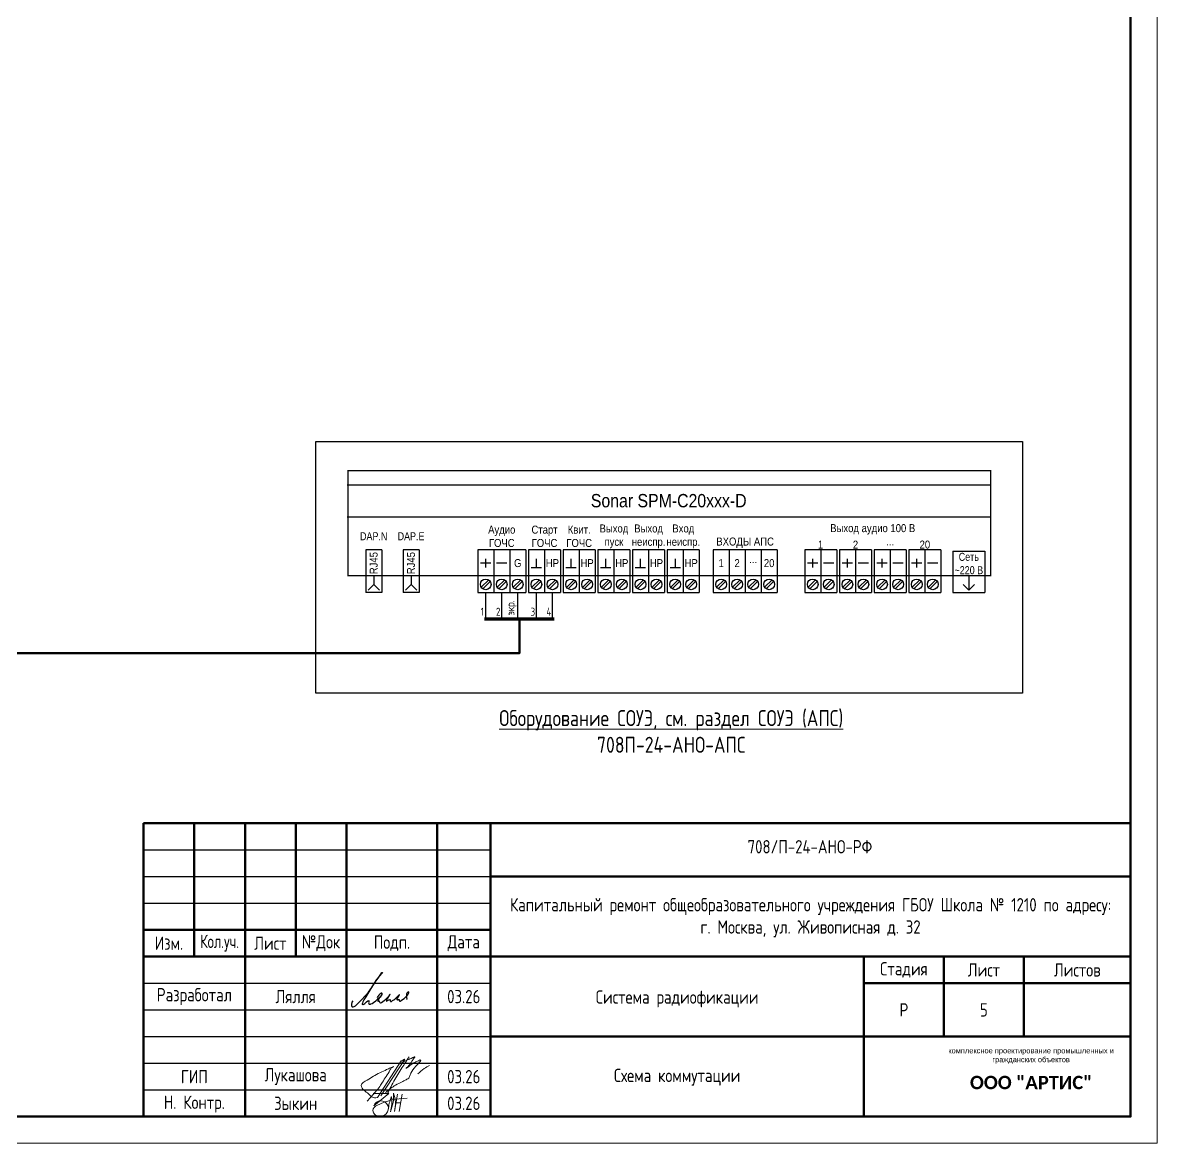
# Model space of a CAD drawing. Header units: millimetres. Extents: x -87434 to 499450, y -468665 to 122144.
# Drawn here: x 185841 to 207107, y 46311 to 67311 of the extents above; entities that cross this region are included whole.
import ezdxf
from ezdxf.enums import TextEntityAlignment as Align

# ---------------------------------------------------------------- set-up
doc = ezdxf.new("R2010")
doc.units = ezdxf.units.MM
doc.linetypes.add('HIDDEN', pattern=[0.375, 0.25, -0.125])
for name, color, linetype in [('__НАДПИСИ', 7, 'Continuous'), ('СОТ', 7, 'Continuous'), ('стена', 20, 'Continuous')]:
    doc.layers.add(name, color=color, linetype=linetype)
for name, color, linetype, lineweight in [('__ФОРМАТ', 7, 'Continuous', 40), ('Text', 7, 'Continuous', 9), ('Подписи', 7, 'Continuous', 13)]:
    doc.layers.add(name, color=color, linetype=linetype, lineweight=lineweight)
doc.layers.add('Границы листа', color=7, linetype='Continuous', lineweight=0, plot=False)
doc.layers.add('ОФ_подписи', color=5, linetype='Continuous', lineweight=13, true_color=0x0000ff)
doc.styles.add('block_kits', font='simplex.shx', dxfattribs={"width": 0.8})
doc.styles.add('Format', font='')
doc.styles.add('GOST 2.304 type A', font='', dxfattribs={"height": 250})
doc.styles.add('ISOCPEUR', font='isocpeur.ttf', dxfattribs={"width": 0.9, "height": 350})
doc.styles.add('RubezhCAD', font='', dxfattribs={"oblique": 10})
doc.styles.get("Standard").update_dxf_attribs({"font": ''})
doc.styles.add('ГОСТ 2.304', font='')
doc.styles.get('Format').set_extended_font_data('GOST type A')
doc.styles.get('GOST 2.304 type A').set_extended_font_data('GOST 2.304 type A')
doc.styles.get('RubezhCAD').set_extended_font_data('GOST type A')
doc.styles.get('Standard').set_extended_font_data('GOST type B')
doc.styles.get('ГОСТ 2.304').set_extended_font_data('GOST 2.304 type A')

# ---------------------------------------------------------------- blocks, each defined once
blk = doc.blocks.new('Sonar SPM-В20xxx')
for p, q in [((-0.12, -2.62), (120.38, -2.62)), ((-0.12, -8.62), (120.38, -8.62)), ((33.33, -14.79), (24.33, -14.79)), ((24.33, -14.79), (24.33, -22.79)), ((27.33, -14.79), (27.33, -22.79)), ((30.33, -14.79), (30.33, -22.79)), ((33.33, -14.79), (33.33, -22.79)), ((33.83, -14.79), (33.83, -22.79)), ((39.83, -14.79), (33.83, -14.79)), ((36.83, -14.79), (36.83, -22.79)), ((39.83, -14.79), (39.83, -22.79)), ((40.33, -14.79), (40.33, -22.79)), ((46.33, -14.79), (40.33, -14.79)), ((43.33, -14.79), (43.33, -22.79)), ((46.33, -14.79), (46.33, -22.79)), ((24.99, -21.84), (26.38, -20.46)), ((25.28, -22.12), (26.66, -20.74)), ((27.99, -21.84), (29.38, -20.46)), ((28.28, -22.12), (29.66, -20.74)), ((30.99, -21.84), (32.38, -20.46)), ((31.28, -22.12), (32.66, -20.74)), ((34.5, -21.84), (35.88, -20.46)), ((34.78, -22.12), (36.16, -20.74)), ((37.5, -21.84), (38.88, -20.46)), ((37.78, -22.12), (39.16, -20.74)), ((41, -21.84), (42.38, -20.46)), ((41.28, -22.12), (42.67, -20.74)), ((44, -21.84), (45.38, -20.46)), ((44.28, -22.12), (45.67, -20.74)), ((24.33, -22.79), (33.33, -22.79)), ((33.83, -22.79), (39.83, -22.79)), ((40.33, -22.79), (46.33, -22.79))]:
    blk.add_line(p, q)
at = {"color": 252}
for p, q in [((6.33, -14.79), (3.33, -14.79)), ((3.33, -14.79), (3.33, -22.79)), ((6.33, -14.79), (6.33, -22.79)), ((13.33, -14.79), (10.33, -14.79)), ((10.33, -14.79), (10.33, -22.79)), ((13.33, -14.79), (13.33, -22.79)), ((46.83, -14.79), (46.83, -22.79)), ((52.83, -14.79), (46.83, -14.79)), ((49.83, -14.79), (49.83, -22.79)), ((52.83, -14.79), (52.83, -22.79)), ((53.33, -14.79), (53.33, -22.79)), ((59.33, -14.79), (53.33, -14.79)), ((56.33, -14.79), (56.33, -22.79)), ((59.33, -14.79), (59.33, -22.79)), ((59.84, -14.79), (59.84, -22.79)), ((65.84, -14.79), (59.84, -14.79)), ((62.84, -14.79), (62.84, -22.79)), ((65.84, -14.79), (65.84, -22.79)), ((68.45, -14.79), (68.45, -22.79)), ((80.45, -14.79), (68.45, -14.79)), ((71.45, -14.79), (71.45, -22.79)), ((74.45, -14.79), (74.45, -22.79)), ((77.45, -14.79), (77.45, -22.79)), ((80.45, -14.79), (80.45, -22.79)), ((85.62, -14.79), (85.62, -22.79)), ((91.62, -14.79), (85.62, -14.79)), ((88.62, -14.79), (88.62, -22.79)), ((91.62, -14.79), (91.62, -22.79)), ((92.12, -14.79), (92.12, -22.79)), ((98.12, -14.79), (92.12, -14.79)), ((95.12, -14.79), (95.12, -22.79)), ((98.12, -14.79), (98.12, -22.79)), ((98.62, -14.79), (98.62, -22.79)), ((104.62, -14.79), (98.62, -14.79)), ((101.62, -14.79), (101.62, -22.79)), ((104.62, -14.79), (104.62, -22.79)), ((105.12, -14.79), (105.12, -22.79)), ((111.12, -14.79), (105.12, -14.79)), ((108.12, -14.79), (108.12, -22.79)), ((111.12, -14.79), (111.12, -22.79)), ((113.38, -15.08), (119.38, -15.08)), ((113.38, -15.08), (113.38, -22.79)), ((119.38, -15.08), (119.38, -22.79)), ((4.83, -19.79), (4.83, -21.29)), ((11.83, -19.79), (11.83, -21.29)), ((47.5, -21.84), (48.88, -20.46)), ((47.78, -22.12), (49.17, -20.74)), ((50.5, -21.84), (51.88, -20.46)), ((50.78, -22.12), (52.17, -20.74)), ((54, -21.84), (55.39, -20.46)), ((54.28, -22.12), (55.67, -20.74)), ((57, -21.84), (58.39, -20.46)), ((57.28, -22.12), (58.67, -20.74)), ((60.5, -21.84), (61.89, -20.46)), ((60.78, -22.12), (62.17, -20.74)), ((63.5, -21.84), (64.89, -20.46)), ((63.78, -22.12), (65.17, -20.74)), ((69.11, -21.84), (70.5, -20.46)), ((69.4, -22.12), (70.78, -20.74)), ((72.11, -21.84), (73.5, -20.46)), ((72.4, -22.12), (73.78, -20.74)), ((75.11, -21.84), (76.5, -20.46)), ((75.4, -22.12), (76.78, -20.74)), ((78.11, -21.84), (79.5, -20.46)), ((78.4, -22.12), (79.78, -20.74)), ((86.28, -21.84), (87.67, -20.46)), ((86.56, -22.12), (87.95, -20.74)), ((89.28, -21.84), (90.67, -20.46)), ((89.56, -22.12), (90.95, -20.74)), ((92.78, -21.84), (94.17, -20.46)), ((93.07, -22.12), (94.45, -20.74)), ((95.78, -21.84), (97.17, -20.46)), ((96.07, -22.12), (97.45, -20.74)), ((99.28, -21.84), (100.67, -20.46)), ((99.57, -22.12), (100.95, -20.74)), ((102.28, -21.84), (103.67, -20.46)), ((102.57, -22.12), (103.95, -20.74)), ((105.79, -21.84), (107.17, -20.46)), ((106.07, -22.12), (107.45, -20.74)), ((108.79, -21.84), (110.17, -20.46)), ((109.07, -22.12), (110.45, -20.74)), ((116.38, -19.79), (116.38, -22.35)), ((6.33, -22.79), (3.33, -22.79)), ((4.83, -21.29), (3.77, -22.35)), ((4.83, -21.29), (5.89, -22.35)), ((13.33, -22.79), (10.33, -22.79)), ((11.83, -21.29), (10.77, -22.35)), ((11.83, -21.29), (12.89, -22.35)), ((46.83, -22.79), (52.83, -22.79)), ((53.33, -22.79), (59.33, -22.79)), ((59.84, -22.79), (65.84, -22.79)), ((68.45, -22.79), (80.45, -22.79)), ((85.62, -22.79), (91.62, -22.79)), ((92.12, -22.79), (98.12, -22.79)), ((98.62, -22.79), (104.62, -22.79)), ((105.12, -22.79), (111.12, -22.79)), ((113.38, -22.79), (119.38, -22.79)), ((116.38, -22.35), (115.31, -21.29)), ((116.38, -22.35), (117.44, -21.29))]:
    blk.add_line(p, q, dxfattribs=at)
at = {"ltscale": 3, "const_width": 0.25}
blk.add_lwpolyline([(120.5, 0), (0, 0), (0, -19.67), (120.5, -19.67)], close=True, dxfattribs=at)
at = {"const_width": 0.25}
for points in [[(25.83, -18.18), (25.83, -16.45)], [(35.33, -18.18), (35.33, -16.45)], [(41.83, -18.18), (41.83, -16.45)], [(24.83, -17.31), (26.83, -17.31)], [(27.83, -17.31), (29.83, -17.31)], [(34.33, -18.18), (36.33, -18.18)], [(40.83, -18.18), (42.83, -18.18)]]:
    blk.add_lwpolyline(points, dxfattribs=at)
at = {"color": 252, "const_width": 0.25}
for points in [[(48.33, -18.18), (48.33, -16.45)], [(54.83, -18.18), (54.83, -16.45)], [(61.34, -18.18), (61.34, -16.45)], [(87.12, -18.18), (87.12, -16.45)], [(93.62, -18.18), (93.62, -16.45)], [(100.12, -18.18), (100.12, -16.45)], [(106.62, -18.18), (106.62, -16.45)], [(47.33, -18.18), (49.33, -18.18)], [(53.83, -18.18), (55.83, -18.18)], [(60.34, -18.18), (62.34, -18.18)], [(86.12, -17.31), (88.12, -17.31)], [(89.12, -17.31), (91.12, -17.31)], [(92.62, -17.31), (94.62, -17.31)], [(95.62, -17.31), (97.62, -17.31)], [(99.12, -17.31), (101.12, -17.31)], [(102.12, -17.31), (104.12, -17.31)], [(105.62, -17.31), (107.62, -17.31)], [(108.62, -17.31), (110.62, -17.31)]]:
    blk.add_lwpolyline(points, dxfattribs=at)
for centre in [(25.83, -21.29), (28.83, -21.29), (31.83, -21.29), (35.33, -21.29), (38.33, -21.29), (41.83, -21.29), (44.83, -21.29)]:
    blk.add_circle(centre, 1)
at = {"color": 252}
for centre in [(48.33, -21.29), (51.33, -21.29), (54.83, -21.29), (57.83, -21.29), (61.34, -21.29), (64.34, -21.29), (69.95, -21.29), (72.95, -21.29), (75.95, -21.29), (78.95, -21.29), (87.12, -21.29), (90.12, -21.29), (93.62, -21.29), (96.62, -21.29), (100.12, -21.29), (103.12, -21.29), (106.62, -21.29), (109.62, -21.29)]:
    blk.add_circle(centre, 1, dxfattribs=at)
at = {"ltscale": 3, "insert": (60.13, -5.62), "char_height": 2.5, "width": 120.5, "attachment_point": 5, "line_spacing_factor": 0.75, "style": 'block_kits'}
blk.add_mtext('{\\fArial|b0|i0|c204|p34;\\W0.85;Sonar SPM-С20xxx-D}', dxfattribs=at)
at = {"layer": 'Text', "ltscale": 3, "char_height": 1.5, "attachment_point": 5, "style": 'block_kits'}
for s, insert, width in [('{\\fArial|b0|i0|c204|p34\\H1.5;\\W0.85;Аудио\\PГОЧС', (28.83, -12.29), 9), ('{\\fArial|b0|i0|c204|p34\\H1.5;\\W0.85;Старт\\PГОЧС', (36.85, -12.29), 6.0448), ('{\\fArial|b0|i0|c204|p34\\H1.5;\\W0.85;Квит.\\PГОЧС', (43.35, -12.29), 6.0448), ('{\\fArial|b0|i0|c204|p34\\H1.5;\\W0.85;G', (31.83, -17.31), 3), ('{\\fArial|b0|i0|c204|p34\\H1.5;\\W0.85;НР', (38.33, -17.31), 3), ('{\\fArial|b0|i0|c204|p34\\H1.5;\\W0.85;НР', (44.83, -17.31), 3)]:
    blk.add_mtext(s, dxfattribs=dict(at, insert=insert, width=width))
at = {"layer": 'Text', "color": 252, "ltscale": 3, "char_height": 1.5, "attachment_point": 5, "style": 'block_kits'}
for s, insert, width in [('{\\fArial|b0|i0|c204|p34\\H1.5;\\W0.85;Выход\\Pпуск', (49.86, -12.29), 6.0448), ('{\\fArial|b0|i0|c204|p34\\H1.5;\\W0.85;Выход\\Pнеиспр.', (56.36, -12.29), 6.0448), ('{\\fArial|b0|i0|c204|p34\\H1.5;\\W0.85;Вход\\Pнеиспр.', (62.86, -12.29), 6.0448), ('{\\fArial|b0|i0|c204|p34\\H1.5;\\W0.8;DAP.N', (4.83, -12.27), 6), ('{\\fArial|b0|i0|c204|p34\\H1.5;\\W0.8;DAP.Е', (11.83, -12.27), 6), ('{\\fArial|b0|i0|c204|p34\\H1.5;\\W0.85;ВХОДЫ АПС', (74.45, -13.48), 12), ('{\\fArial|b0|i0|c204|p34\\H1.5;\\W0.85;1', (88.59, -13.84), 6.0448), ('{\\fArial|b0|i0|c204|p34\\H1.5;\\W0.85;2', (95.14, -13.84), 6.0448), ('{\\fArial|b0|i0|c204|p34\\H1.5;\\W0.85;...', (101.64, -13.25), 6.0448), ('{\\fArial|b0|i0|c204|p34\\H1.5;\\W0.85;20', (108.14, -13.84), 6.0448), ('{\\fArial|b0|i0|c204|p34\\H1.5;\\W0.85;НР', (51.33, -17.31), 3), ('{\\fArial|b0|i0|c204|p34\\H1.5;\\W0.85;НР', (57.83, -17.31), 3), ('{\\fArial|b0|i0|c204|p34\\H1.5;\\W0.85;НР', (64.34, -17.31), 3), ('{\\fArial|b0|i0|c204|p34\\H1.5;\\W0.85;1', (69.95, -17.31), 3), ('{\\fArial|b0|i0|c204|p34\\H1.5;\\W0.85;2', (72.95, -17.31), 3), ('{\\fArial|b0|i0|c204|p34\\H1.5;\\W0.85;20', (78.95, -17.31), 3), ('{\\fArial|b0|i0|c204|p34\\H1.5;\\W0.8;Сеть\\P~220 В', (116.38, -17.39), 6), ('{\\fArial|b0|i0|c204|p34\\H1.5;\\W0.85;...', (75.95, -16.56), 3)]:
    blk.add_mtext(s, dxfattribs=dict(at, insert=insert, width=width))
at = {"layer": 'Text', "color": 252, "ltscale": 3, "insert": (98.37, -10.98), "char_height": 1.5, "width": 25.5038, "attachment_point": 5, "line_spacing_factor": 0.7, "style": 'block_kits'}
blk.add_mtext('{\\fArial|b0|i0|c204|p34\\H1.5;\\W0.85;Выход аудио 100 В', dxfattribs=at)
at = {"layer": 'Text', "color": 252, "ltscale": 3, "char_height": 1.5, "width": 3, "attachment_point": 5, "rotation": 90, "style": 'block_kits'}
for insert in [(4.83, -17.31), (11.83, -17.31)]:
    blk.add_mtext('{\\fArial|b0|i0|c204|p34\\H1.5;\\W0.85;RJ45', dxfattribs=dict(at, insert=insert))
blk = doc.blocks.new('*U1279')
at = {"lineweight": -2}
blk.add_lwpolyline([(20, 5), (589, 5), (589, 415), (20, 415)], close=True, dxfattribs=at)
at = {"layer": 'Границы листа'}
blk.add_lwpolyline([(594, 0), (0, 0), (0, 420), (594, 420)], close=True, dxfattribs=at)
at = {"lineweight": 13, "oblique": 10, "flags": 8}
blk.add_attdef('ФОРМАТ', (554.94, 1.12), '', height=3, dxfattribs=at)
blk = doc.blocks.new('П_Зыкин')
at = {"layer": 'ОФ_подписи', "color": 5, "ltscale": 100, "transparency": 33554687}
for p, q in [((142, 249), (62, -174)), ((102, 37), (218, 37)), ((258, 249), (178, -174))]:
    blk.add_line(p, q, dxfattribs=at)
blk.add_lwpolyline([(-462, 273), (-74, 273), (-446, -30)], dxfattribs=at)
for centre, radius, start, end in [((-271, -94), 186, 314.2393, 159.9348), ((345, -1372), 1523, 88.8758, 117.8788), ((1109, -252), 1204, 158.7593, 174.231), ((-1024, 224), 1068, 337.8144, 2.8859), ((-849, 72), 852, 342.8308, 7.4815), ((-9, 182), 4.48, 8.9691, 155.6551), ((-643, 22), 732, 344.4555, 20.462), ((-318, -169), 151, 108.7568, 173.4251), ((-287, -115), 185, 191.5358, 322.3512)]:
    blk.add_arc(centre, radius, start, end, dxfattribs=at)
blk = doc.blocks.new('П_Лукашова')
at = {"layer": 'ОФ_подписи', "color": 5}
for p, q in [((221, 339), (-221, -339)), ((286, 371), (-156, -307)), ((283, 370), (218, 338))]:
    blk.add_line(p, q, dxfattribs=at)
for points in [[(221, 301), (344, 360), (434, 401), (475, 416), (464, 395), (420, 336), (342, 232), (310, 203), (337, 221), (420, 283), (490, 322), (558, 352), (576, 358), (491, 240), (403, 113), (374, 49), (360, 20)], [(-221, -339), (-276, -344), (-368, -289), (-446, -221), (-505, -166), (-522, -116), (-412, -16), (-295, 56), (-173, 120), (-49, 179), (33, 216), (87, 237), (52, 221), (11, 167), (-59, 51), (-126, -52), (-177, -132), (-256, -231), (-409, -409)], [(366, 415), (236, 213), (85, -37), (-50, -300)], [(530, 102), (646, 199), (748, 254)], [(360, 20), (294, -18), (203, -65), (91, -124), (-73, -248)]]:
    blk.add_spline(points, degree=3, dxfattribs=at)
blk = doc.blocks.new('штамп')
at = {"layer": '__ФОРМАТ', "linetype": 'Continuous', "lineweight": 50}
for p, q in [((531929, 45357), (531929, 50857)), ((531929, 50857), (550429, 50857)), ((532879, 48357), (532879, 50857)), ((533829, 45357), (533829, 50857)), ((534779, 48357), (534779, 50857)), ((535729, 45357), (535729, 50857)), ((537429, 45357), (537429, 50857)), ((538429, 45357), (538429, 50857)), ((550429, 45357), (550429, 50857)), ((538429, 49857), (550429, 49857)), ((531929, 48857), (538429, 48857)), ((531929, 48357), (550429, 48357)), ((545429, 45357), (545429, 48357)), ((546929, 46857), (546929, 48357)), ((548429, 46857), (548429, 48357)), ((545429, 47857), (550429, 47857)), ((538429, 46857), (550429, 46857)), ((531929, 45357), (550429, 45357))]:
    blk.add_line(p, q, dxfattribs=at)
at = {"layer": '__ФОРМАТ', "linetype": 'Continuous', "lineweight": -2}
for p, q in [((531929, 50357), (538429, 50357)), ((531929, 49857), (538429, 49857)), ((531929, 49357), (538429, 49357)), ((531929, 48857), (538429, 48857)), ((531929, 47857), (538429, 47857)), ((531929, 47357), (538429, 47357)), ((531929, 46857), (538429, 46857)), ((538429, 46857), (550429, 46857)), ((531929, 46357), (538429, 46357)), ((531929, 45857), (538429, 45857))]:
    blk.add_line(p, q, dxfattribs=at)
at = {"layer": 'Подписи', "color": 5, "lineweight": 25}
blk.add_lwpolyline([(535847, 47525), (535833, 47500), (535823, 47461), (535824, 47440), (535829, 47423), (535840, 47414), (535857, 47413), (535876, 47421), (535897, 47435), (535917, 47454), (536005, 47539), (536088, 47624), (536142, 47690), (536203, 47776), (536266, 47874), (536323, 47953), (536362, 48009), (536395, 48059), (536405, 48060), (536397, 48045), (536295, 47925), (536205, 47790), (536095, 47603), (536059, 47544), (536038, 47506), (536029, 47485), (536027, 47473), (536027, 47462), (536031, 47457), (536037, 47454), (536045, 47456), (536057, 47466), (536072, 47479), (536107, 47506), (536133, 47525), (536147, 47532), (536152, 47532), (536153, 47529), (536150, 47520), (536147, 47504), (536146, 47491), (536148, 47479), (536150, 47471), (536157, 47465), (536166, 47462), (536178, 47464), (536189, 47469), (536215, 47480), (536240, 47498), (536281, 47529), (536306, 47550), (536324, 47567), (536342, 47582), (536372, 47609), (536388, 47629), (536397, 47646), (536399, 47657), (536398, 47666), (536393, 47671), (536383, 47671), (536372, 47667), (536356, 47653), (536336, 47632), (536323, 47612), (536313, 47599), (536309, 47587), (536310, 47579), (536315, 47575), (536326, 47579), (536335, 47585), (536344, 47592), (536348, 47595), (536352, 47596), (536354, 47595), (536355, 47592), (536349, 47583), (536342, 47575), (536334, 47561), (536326, 47547), (536322, 47538), (536320, 47531), (536321, 47523), (536325, 47519), (536328, 47519), (536333, 47524), (536338, 47527), (536344, 47526), (536346, 47520), (536351, 47508), (536355, 47498), (536359, 47493), (536366, 47491), (536375, 47491), (536385, 47497), (536412, 47513), (536436, 47532), (536466, 47559), (536491, 47583), (536517, 47607), (536529, 47621), (536545, 47642), (536547, 47643), (536546, 47644), (536543, 47644), (536541, 47642), (536538, 47637), (536499, 47577), (536491, 47558), (536482, 47544), (536480, 47535), (536479, 47529), (536481, 47524), (536483, 47522), (536489, 47523), (536494, 47526), (536502, 47532), (536512, 47539), (536522, 47544), (536530, 47548), (536541, 47549), (536547, 47546), (536550, 47541), (536551, 47531), (536552, 47525), (536553, 47521), (536558, 47517), (536562, 47515), (536568, 47515), (536575, 47517), (536583, 47523), (536596, 47533), (536617, 47547), (536636, 47561), (536659, 47583), (536688, 47609), (536702, 47620), (536713, 47630), (536721, 47636), (536727, 47641), (536727, 47643), (536726, 47644), (536723, 47643), (536720, 47638), (536715, 47629), (536693, 47594), (536681, 47575), (536676, 47566), (536674, 47557), (536677, 47551), (536679, 47547), (536684, 47546), (536689, 47549), (536695, 47552), (536700, 47554), (536709, 47554), (536716, 47551), (536717, 47545), (536719, 47535), (536721, 47527), (536725, 47524), (536731, 47520), (536741, 47523), (536747, 47528), (536757, 47534), (536779, 47550), (536809, 47572), (536842, 47600), (536865, 47623), (536880, 47642), (536895, 47664), (536899, 47675), (536901, 47684), (536898, 47689), (536891, 47693), (536881, 47689), (536873, 47682), (536862, 47668), (536856, 47654), (536855, 47638), (536856, 47622), (536856, 47598), (536858, 47583), (536860, 47572), (536864, 47560), (536871, 47551)], dxfattribs=at)
at = {"layer": 'ОФ_подписи'}
for name, p, xscale, yscale, zscale in [('П_Лукашова', (536533, 46057), 1.010226427429054, 1.010226427429054, 1.010226427429054), ('П_Зыкин', (536581, 45585), 0.7621923841183493, 0.7621923841183493, 0.7621923841183493)]:
    blk.add_blockref(name, p, dxfattribs=dict(at, xscale=xscale, yscale=yscale, zscale=zscale))
at = {"transparency": 33554687, "attachment_point": 5, "style": 'ГОСТ 2.304'}
for s, insert, char_height, width in [('{\\fArial|b0|i0|c204|p34;комплексное проектирование промышленных и гражданских объектов}', (548563, 46495), 100, 3372.21), ('{\\fCorbel Light|b1|i0|c204|p34;ООО "АРТИС"}', (548563, 45995), 250, 4171.2)]:
    blk.add_mtext(s, dxfattribs=dict(at, insert=insert, char_height=char_height, width=width))
at = {"layer": '__НАДПИСИ', "lineweight": 9, "ltscale": 2, "style": 'ISOCPEUR', "flags": 1}
blk.add_attdef('NOTATION', (548864, 51134), '', height=250, dxfattribs=at)
at = {"layer": '__НАДПИСИ', "lineweight": 9, "ltscale": 2, "style": 'RubezhCAD', "oblique": 10}
blk.add_attdef('SHEET', text='', height=250, dxfattribs=at).set_placement((547679, 47357), align=Align.MIDDLE_CENTER)
at = {"layer": '__ФОРМАТ', "color": 7, "linetype": 'Continuous', "lineweight": 20, "char_height": 250, "attachment_point": 5, "style": 'GOST 2.304 type A'}
for s, insert, width in [('Капитальный ремонт общеобразовательного учреждения ГБОУ Школа № 1210 по адресу:      \\Pг. Москва, ул. Живописная д. 32', (544429, 49085), 12000), ('\\pi-7.5,l7.5,t7.5;{\\W0.9;\\C256;Кол.уч.}', (533354, 48607), 950), ('Система радиофикации', (541929, 47564), 7000)]:
    blk.add_mtext(s, dxfattribs=dict(at, insert=insert, width=width))
at = {"layer": '__ФОРМАТ', "color": 7, "linetype": 'Continuous', "lineweight": 20, "char_height": 250, "attachment_point": 5, "line_spacing_factor": 1.2, "style": 'GOST 2.304 type A'}
for s, insert, width in [('\\pi-7.5,l7.5,t7.5;{\\C256;Изм.}', (532404, 48607), 950), ('\\pi-7.5,l7.5,t7.5;{\\C256;Лист}', (534304, 48607), 950), ('\\pi-7.5,l7.5,t7.5;{\\C256;№Док}', (535254, 48607), 950), ('\\pi-7.5,l7.5,t7.5;{\\C256;Подп.}', (536584, 48607), 1710.72), ('\\pi-7.5,l7.5,t7.5;{\\C256;Дата}', (537929, 48607), 1000), ('\\pi-7.5,l7.5,t7.5;{\\C256;Стадия}', (546179, 48107), 1500), ('\\pi-7.5,l7.5,t7.5;{\\C256;Лист}', (547679, 48107), 1500), ('\\pi-7.5,l7.5,t7.5;{\\C256;Листов}', (549429, 48107), 2000), ('\\pi-7.5,l7.5,t7.5;{\\C256;Разработал}', (532879, 47607), 1900), ('{\\C256;Лялля}', (534779, 47607), 1900), ('{\\C256;03.26}', (537929, 47607), 1000), ('\\pi-750,l750,t750;{\\C256;Р}', (546179, 47357), 1500), ('\\pi-7.5,l7.5,t7.5;{\\C256;ГИП}', (532879, 46107), 1900), ('{\\C256;Лукашова}', (534779, 46107), 1900), ('{\\C256;03.26}', (537929, 46107), 1000), ('{\\C256;Н. Контр. }', (532879, 45592), 1900), ('\\pi-750,l750,t750;{\\C256;Зыкин}', (534779, 45607), 1900), ('{\\C256;03.26}', (537929, 45607), 1000)]:
    blk.add_mtext(s, dxfattribs=dict(at, insert=insert, width=width))
at = {"layer": 'стена', "color": 18, "true_color": 0x000000, "insert": (543249, 50539), "char_height": 250, "width": 3851.47, "attachment_point": 1, "style": 'GOST 2.304 type A'}
blk.add_mtext('708/П-24-АНО-РФ', dxfattribs=at)

msp = doc.modelspace()

# ---------------------------------------------------------------- linework, layer by layer
for p, q in [((194519.5014, 56135.31123), (194519.5014, 56635.31123)), ((194819.5014, 56135.31123), (194819.5014, 56635.31123)), ((195119.5014, 56135.31123), (195119.5014, 56635.31123)), ((195469.6276, 56135.31123), (195469.6276, 56635.31123)), ((195769.6276, 56135.31123), (195769.6276, 56635.31123))]:
    msp.add_line(p, q)
at = {"linetype": 'HIDDEN', "ltscale": 25}
msp.add_lwpolyline([(191337.1274, 59461.15023), (204579.78609, 59461.15023), (204579.78609, 54747.39723), (191337.1274, 54747.39723)], close=True, dxfattribs=at)
at = {"color": 4, "lineweight": 50}
msp.add_lwpolyline([(195151.68949, 56135.31123), (195151.68949, 55496.1113), (180079.26552, 55496.1113), (180079.26552, 56616.66814)], dxfattribs=at)
at = {"const_width": 60}
msp.add_lwpolyline([(194495.48774, 56135.31123), (195807.89124, 56135.31123)], dxfattribs=at)

# ---------------------------------------------------------------- block references
at = {"xscale": 100, "yscale": 100, "zscale": 100}
msp.add_blockref('Sonar SPM-В20xxx', (191936.61815, 58914.37631), dxfattribs=at)
at = {"layer": '__ФОРМАТ', "lineweight": 60, "xscale": 99.9999999999996, "yscale": 99.9999999999996, "zscale": 99.9999999999996}
msp.add_blockref('*U1279', (147707.33486, 46311.09691), dxfattribs=at)
at = {"layer": 'СОТ'}
msp.add_blockref('штамп', (-343821.28894, 1454.06025), dxfattribs=at)

# ---------------------------------------------------------------- texts
at = {"layer": 'Text', "ltscale": 3, "insert": (195002.20389, 56344.66478), "char_height": 150, "width": 300, "attachment_point": 5, "rotation": 90, "style": 'Format'}
msp.add_mtext('экр.\\P', dxfattribs=at)
at = {"layer": 'Text', "ltscale": 3, "char_height": 150, "width": 300, "attachment_point": 5, "style": 'Format'}
for s, insert in [('1\\P', (194453.13651, 56272.43691)), ('2\\P', (194753.13651, 56272.43691)), ('3\\P', (195403.26271, 56272.43691)), ('4\\P', (195703.26271, 56272.43691))]:
    msp.add_mtext(s, dxfattribs=dict(at, insert=insert))
at = {"layer": 'Text', "insert": (197997.31211, 54028.90542), "char_height": 300, "width": 22000, "attachment_point": 5, "style": 'Format'}
msp.add_mtext('{\\LОборудование СОУЭ, см. раздел СОУЭ (АПС)\\P}708П-24-АНО-АПС', dxfattribs=at)
at = {"layer": 'СОТ', "char_height": 250, "attachment_point": 5, "style": 'GOST 2.304 type A'}
for s, insert, width in [('5', (203857.33486, 48811.09691), 1500), ('Схема коммутации', (198107.33486, 47549.40884), 7000)]:
    msp.add_mtext(s, dxfattribs=dict(at, insert=insert, width=width))

doc.saveas('drawing.dxf')
